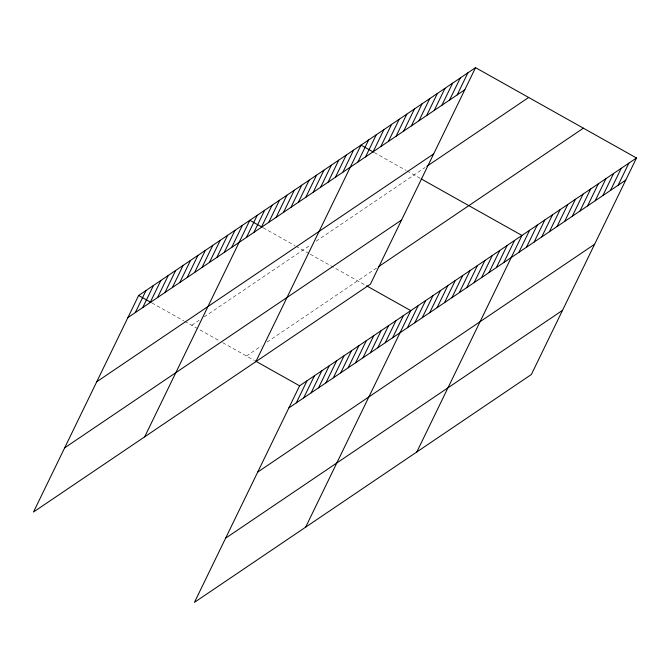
<?xml version="1.0" encoding="UTF-8"?>
<svg xmlns="http://www.w3.org/2000/svg" width="670" height="670" viewBox="0 0 670 670"><rect width="100%" height="100%" fill="white"/><g stroke="black" fill="none" stroke-linecap="round" stroke-linejoin="round"><path stroke-width="0.5" stroke-dasharray="3.35 2.51" d="M191.754 325.293L199.166 320.285M204.107 316.944L310.344 245.094M316.114 241.2L425.14 167.467M246.485 356.005L261.308 345.98M267.07 342.085L376.599 268.017M374.27 152.567L406.146 170.456M407.025 170.951L420.492 178.513M263.101 227.758L294.967 245.639M295.855 246.133L309.322 253.696M310.235 254.206L365.627 285.294M151.923 302.941L183.789 320.821M184.677 321.324L219.124 340.653M222.767 342.697L254.449 360.477"/><path stroke-width="1" d="M475.541 67.653L138.64 295.487L33.5 512.014L370.401 284.189L475.541 67.653L636.5 157.986L531.36 374.513L194.459 602.347L299.599 385.811L636.5 157.986M135.323 312.572L146.052 290.47M142.735 307.564L153.464 285.462M150.147 302.547L160.875 280.445M157.559 297.539L168.287 275.437M164.971 292.522L175.699 270.429M172.383 287.514L183.111 265.412M179.794 282.497L190.523 260.404M187.206 277.489L197.935 255.387M194.618 272.472L205.347 250.379M202.03 267.464L212.758 245.362M209.442 262.447L220.17 240.354M216.854 257.439L227.582 235.338M224.266 252.422L234.994 230.329M231.678 247.414L242.406 225.313M144.678 436.832L249.818 220.304L262.213 227.256M246.501 237.389L257.23 215.288M253.913 232.373L264.642 210.28M261.325 227.365L272.053 205.263M268.737 222.348L279.465 200.255M276.149 217.34L286.877 195.238M283.561 212.323L294.289 190.23M290.973 207.315L301.701 185.213M298.385 202.306L309.113 180.205M305.796 197.29L316.525 175.188M313.208 192.282L323.937 170.18M320.62 187.265L331.349 165.163M328.032 182.257L338.76 160.155M335.444 177.24L346.172 155.147M342.856 172.232L353.584 150.13M255.856 361.649L360.996 145.122L373.391 152.073M357.897 162.056L368.634 139.955M365.535 156.889L376.264 134.787M373.173 151.721L383.902 129.628M380.811 146.562L391.54 124.461M388.449 141.395L399.178 119.293M396.079 136.228L406.816 114.135M403.717 131.069L414.445 108.967M411.355 125.901L422.083 103.808M418.993 120.742L429.721 98.641M426.631 115.575L437.359 93.473M434.26 110.408L444.997 88.314M296.282 402.904L307.011 380.803M441.899 105.249L452.627 83.147M303.694 397.888L314.423 375.795M449.536 100.081L460.265 77.988M311.106 392.88L321.834 370.778M457.175 94.922L467.903 72.821M318.518 387.863L329.246 365.77M325.93 382.855L336.658 360.753M333.342 377.838L344.07 355.745M340.754 372.83L351.482 350.728M348.166 367.813L358.894 345.72M355.577 362.805L366.306 340.703M362.989 357.788L373.718 335.695M370.401 352.78L381.13 330.678M377.813 347.764L388.541 325.67M385.225 342.755L395.953 320.654M392.637 337.739L403.365 315.645M305.637 527.156L410.777 310.629L366.515 285.788M407.46 327.714L418.189 305.621M414.872 322.706L425.601 300.604M422.284 317.689L433.013 295.596M429.696 312.681L440.425 290.579M437.108 307.664L447.836 285.571M444.52 302.656L455.248 280.554M451.932 297.647L462.66 275.546M459.344 292.631L470.072 270.529M466.756 287.623L477.484 265.521M474.167 282.606L484.896 260.504M481.579 277.598L492.308 255.496M488.991 272.581L499.719 250.488M496.403 267.573L507.131 245.471M503.815 262.556L514.543 240.463M416.815 451.974L521.955 235.446L421.405 179.024M518.856 252.381L529.593 230.279M526.494 247.213L537.231 225.12M534.132 242.054L544.861 219.953M541.77 236.887L552.499 214.794M549.408 231.728L560.137 209.626M557.038 226.56L567.775 204.459M564.676 221.393L575.413 199.3M572.314 216.234L583.042 194.133M579.952 211.067L590.68 188.974M587.59 205.908L598.318 183.806M595.228 200.74L605.956 178.639M602.858 195.573L613.594 173.48M610.496 190.414L621.224 168.312M618.134 185.247L628.862 163.145M127.911 317.588L464.812 89.755M96.756 381.749L433.657 153.916M426.84 166.319L528.655 97.468M64.655 447.853L401.556 220.02M378.248 266.903L583.386 128.179M288.87 407.913L625.772 180.079M257.716 472.074L594.617 244.249M225.614 538.186L562.515 310.352M138.64 295.487L151.035 302.438M255.337 360.971L299.599 385.811"/></g></svg>
